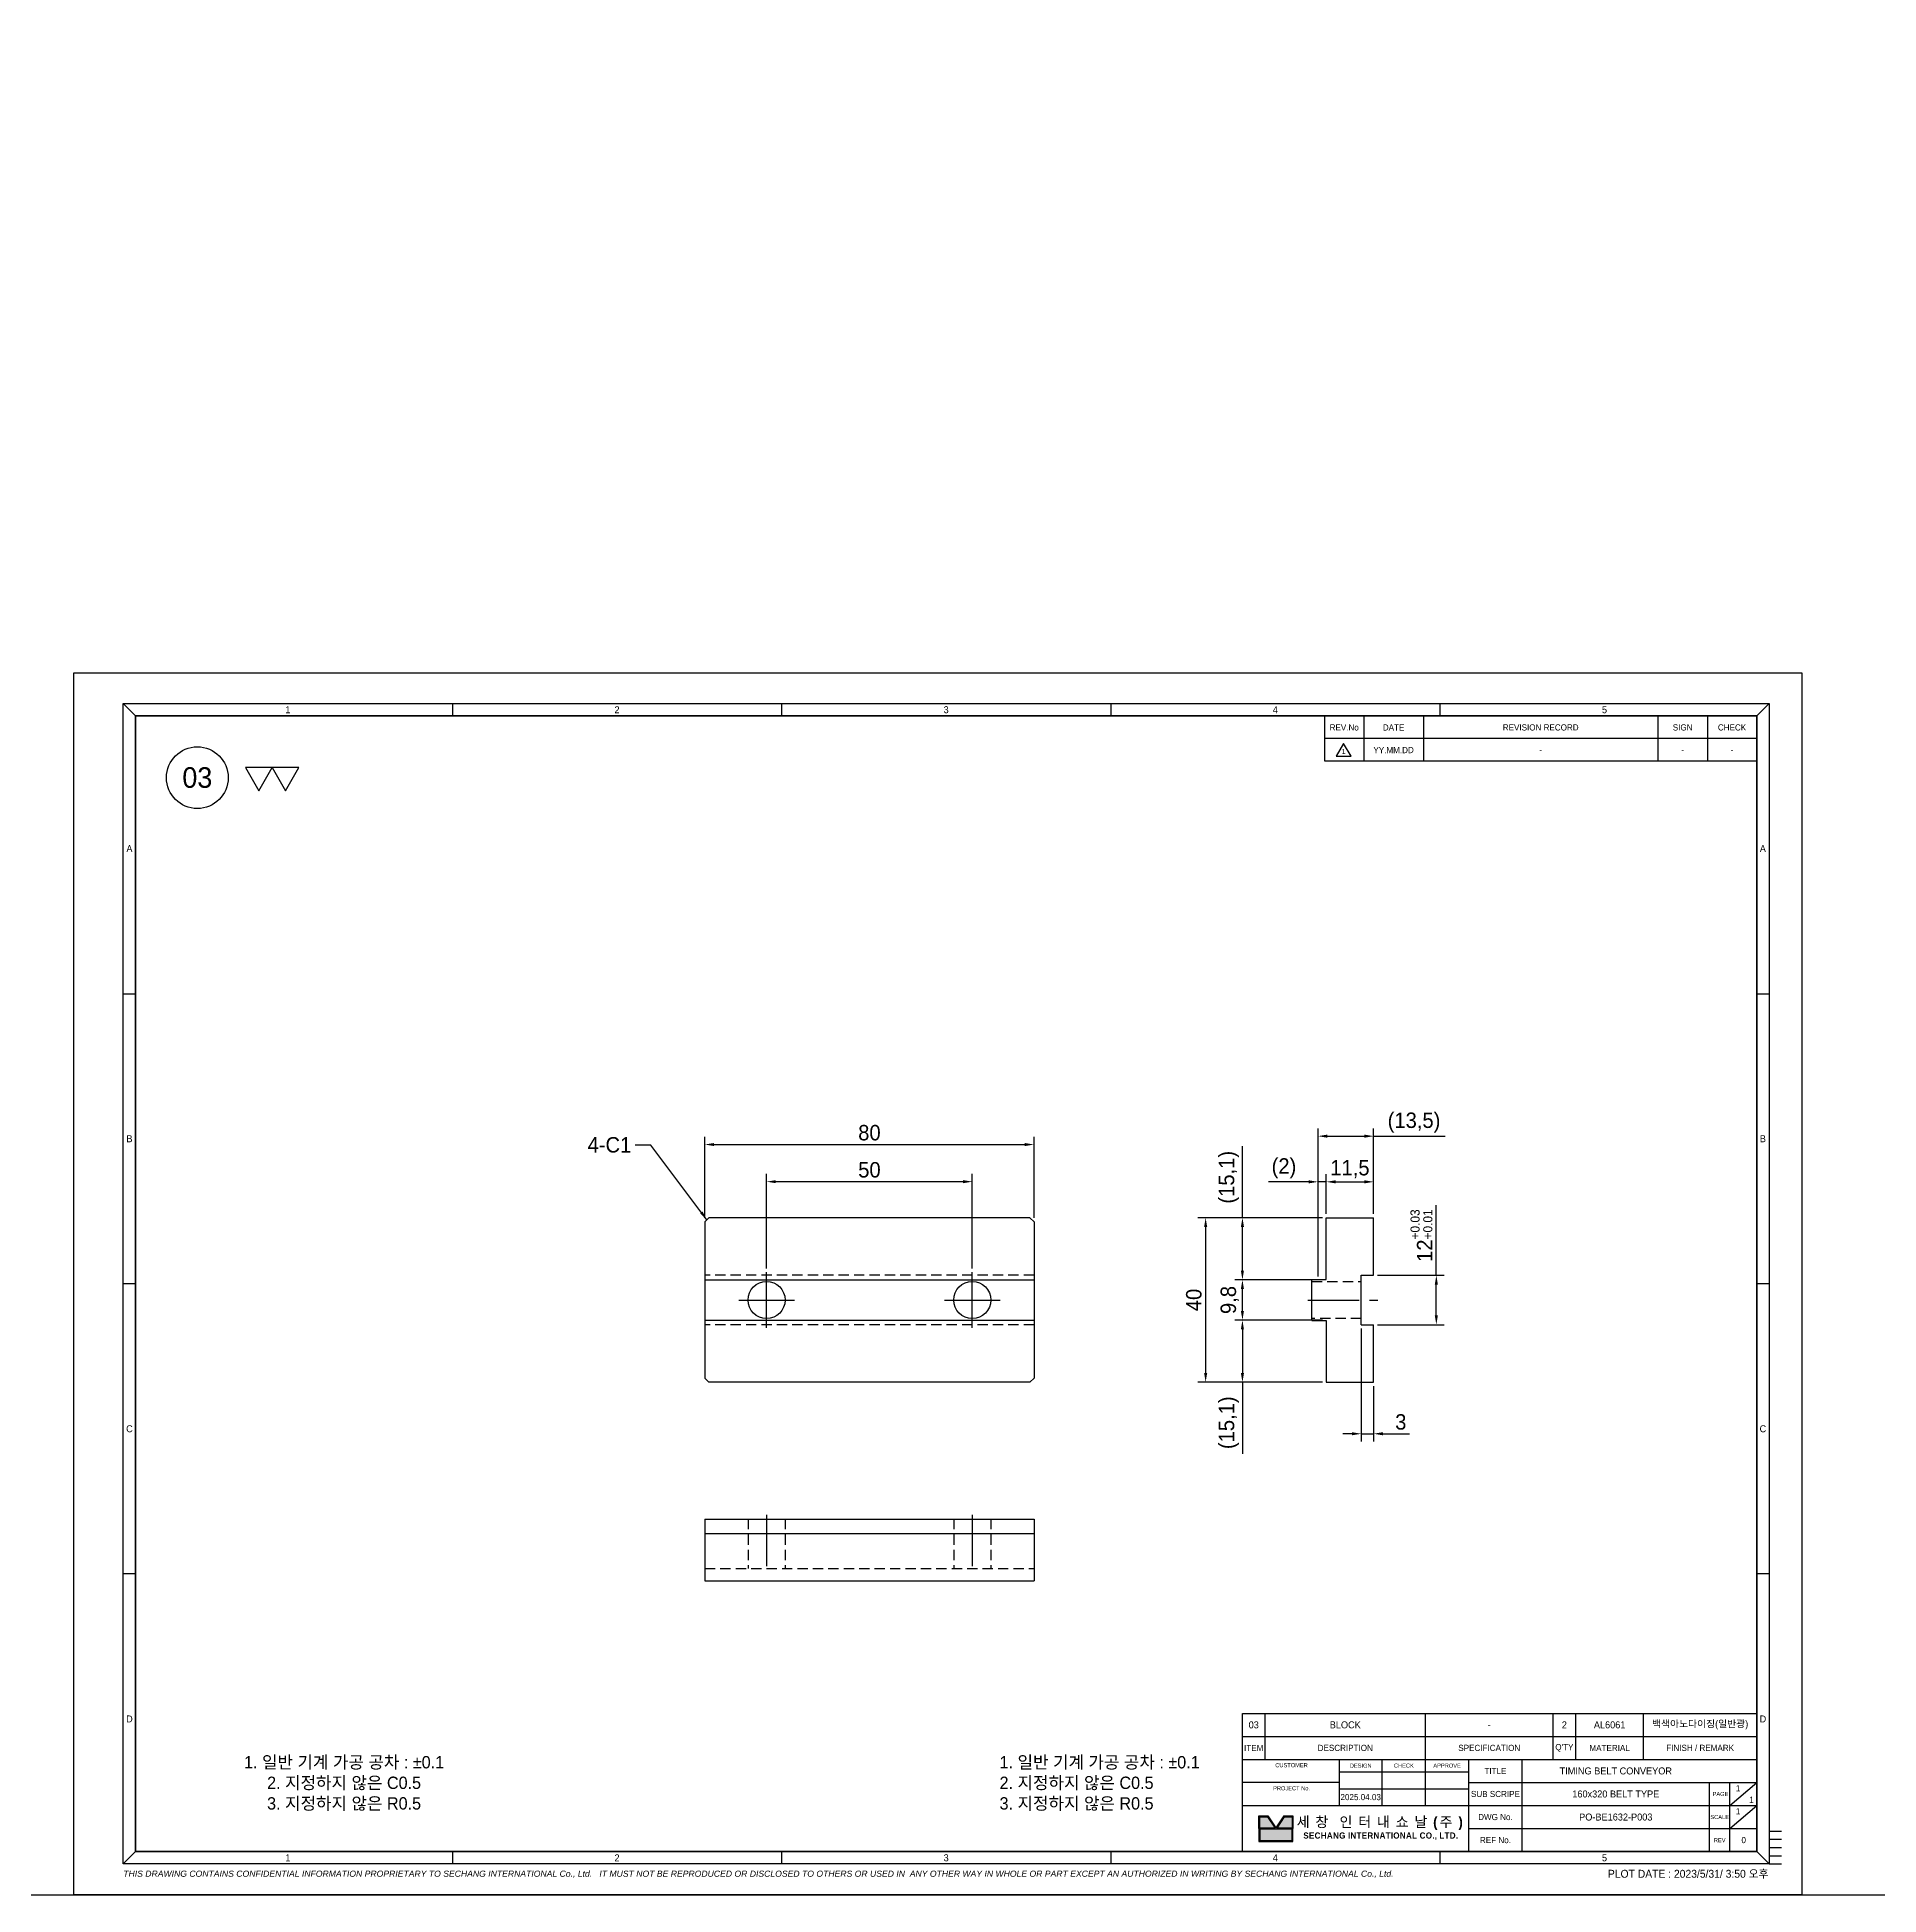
# Model space of a CAD drawing. Header units: inches. Extents: x 0 to 23821, y 0 to 11279.
# Drawn here: x 17908.7 to 18356.3, y 7287.6 to 7739.1 of the extents above; entities that cross this region are included whole.
import ezdxf
from ezdxf.enums import TextEntityAlignment as Align

# ---------------------------------------------------------------- set-up
doc = ezdxf.new("R2010")
doc.units = ezdxf.units.IN
doc.header["$LTSCALE"] = 10
doc.header["$MEASUREMENT"] = 0
for name, pattern in [('CENTER', [2, 1.25, -0.25, 0.25, -0.25]), ('HIDDEN', [0.375, 0.25, -0.125]), ('PHANTOM', [2.5, 1.25, -0.25, 0.25, -0.25, 0.25, -0.25])]:
    doc.linetypes.add(name, pattern=pattern)
doc.layers.get('Defpoints').update_dxf_attribs({"color": 8})
for name, color, linetype in [('11', 1, 'CENTER'), ('22', 2, 'HIDDEN'), ('66', 6, 'PHANTOM'), ('T', 3, 'Continuous')]:
    doc.layers.add(name, color=color, linetype=linetype)
doc.styles.add('SCI', font='')
doc.styles.get('SCI').set_extended_font_data('Gulim')
doc.dimstyles.new('SCH', dxfattribs={"dimtxt": 2.5, "dimasz": 2, "dimexe": 1.25, "dimexo": 0.625, "dimtad": 1, "dimdec": 8, "dimtxsty": 'SCI', "dimcen": 2.5, "dimclrd": 4, "dimclre": 4, "dimclrt": 7, "dimadec": 8, "dimazin": 2, "dimtfac": 1, "dimtdec": 8, "dimtmove": 0, "dimatfit": 3, "dimfxl": 1, "dimarcsym": 0})

# ---------------------------------------------------------------- blocks, each defined once
blk = doc.blocks.new('A$C5b8731fd')
for p, q in [((0, 0), (-2.25, -3.9)), ((2.25, -3.9), (0, 0)), ((-2.25, -3.9), (2.25, -3.9))]:
    blk.add_line(p, q)
blk = doc.blocks.new('*U546')
at = {"color": 2}
for points in [[(0, 0), (1.5, 2.6), (-1.5, 2.6)], [(3, 0), (4.5, 2.6), (1.5, 2.6)]]:
    blk.add_lwpolyline(points, close=True, dxfattribs=at)
blk = doc.blocks.new('SECHANG TITLE')
h = blk.add_hatch(color=162)
h.dxf.hatch_style = 1
h.paths.add_polyline_path([(6.08, -25.11), (4.21, -25.11), (4.21, -27.9), (7.94, -27.9)])
h.paths.add_polyline_path([(12.06, -25.11), (10.19, -25.11), (8.33, -27.9), (12.06, -27.9)])
h.paths.add_polyline_path([(12.06, -28.1), (4.21, -28.1), (4.21, -30.89), (12.06, -30.89)])
at = {"color": 3}
for p, q in [((125, 0), (125, -33.6)), ((0, -5.6), (125, -5.6)), ((0, -33.6), (0, -5.6)), ((5.5, -11.2), (5.5, -5.6)), ((44.5, -22.4), (44.5, -5.6)), ((75.5, -11.2), (75.5, -5.6)), ((81, -11.2), (81, -5.6)), ((97.5, -11.2), (97.5, -5.6)), ((0, -11.2), (125, -11.2)), ((23.5, -11.2), (23.5, -22.4)), ((34, -22.4), (34, -11.2)), ((55, -33.6), (55, -11.2)), ((68, -33.6), (68, -11.2)), ((23.5, -16.8), (0, -16.8)), ((23.5, -14.2), (55, -14.2)), ((55, -16.8), (125, -16.8)), ((113.5, -33.6), (113.5, -16.8)), ((118.5, -22.4), (125, -16.8)), ((118.5, -33.6), (118.5, -16.8)), ((0, -22.4), (125, -22.4)), ((23.5, -18.3), (55, -18.3)), ((118.5, -28), (125, -22.4)), ((55, -28), (125, -28)), ((0, -33.6), (125, -33.6))]:
    blk.add_line(p, q, dxfattribs=at)
for p, q in [((4, -28), (4, -24.9)), ((4, -24.9), (6.19, -24.9)), ((4.21, -27.9), (4.21, -25.11)), ((4.21, -25.11), (6.08, -25.11)), ((6.08, -25.11), (7.94, -27.9)), ((6.19, -24.9), (8.13, -27.81)), ((10.08, -24.9), (8.13, -27.81)), ((10.19, -25.11), (8.33, -27.9)), ((10.08, -24.9), (12.27, -24.9)), ((10.19, -25.11), (12.06, -25.11)), ((12.06, -25.11), (12.06, -27.9)), ((12.27, -24.9), (12.27, -28)), ((4, -28), (4, -31.1)), ((4, -31.1), (12.27, -31.1)), ((7.94, -27.9), (4.21, -27.9)), ((12.06, -28.1), (4.21, -28.1)), ((4.21, -28.1), (4.21, -30.89)), ((4.21, -30.89), (12.06, -30.89)), ((12.06, -27.9), (8.33, -27.9)), ((12.06, -30.89), (12.06, -28.1)), ((12.27, -31.1), (12.27, -28))]:
    blk.add_line(p, q)
at = {"attachment_point": 5, "style": 'SCI'}
for s, insert, char_height, width in [('ITEM', (2.75, -8.4), 1.5, 5.5), ('DESCRIPTION', (25, -8.4), 1.5, 39), ('SPECIFICATION', (60, -8.4), 1.5, 31), ("Q'TY", (78.25, -8.4), 1.5, 5.5), ('MATERIAL', (89.25, -8.4), 1.5, 16.5), ('FINISH / REMARK', (111.25, -8.4), 1.5, 27.5), (' CUSTOMER', (11.75, -12.6), 1, 23.5), ('DESIGN', (28.75, -12.7), 1, 10.5), ('CHECK', (39.25, -12.7), 1, 10.5), ('APPROVE', (49.75, -12.7), 1, 10.5), ('TITLE', (61.5, -14), 1.5, 13), (' PROJECT No.', (11.75, -18.2), 1, 23.5), ('SUB SCRIPE', (61.5, -19.6), 1.5, 13), (' PAGE', (116, -19.6), 1, 5), ('{\\fGulim|b1|i0|c129|p50;\\T1.45;세창 인터내쇼날(주)}', (33.63, -26.75), 2.5, 38.7333), ('DWG No.', (61.5, -25.2), 1.5, 13), ('SCALE', (116, -25.2), 1, 5), ('{\\fGulim|b1|i0|c129|p50;\\T1.05;SECHANG INTERNATIONAL CO., LTD.}', (33.63, -29.85), 1.5, 38.7333), ('REF No.', (61.5, -30.8), 1.5, 13), ('REV', (116, -30.8), 1, 5)]:
    blk.add_mtext(s, dxfattribs=dict(at, insert=insert, char_height=char_height, width=width))
blk = doc.blocks.new('SECHANG REV')
at = {"color": 7}
blk.add_line((-52.5, 0), (-52.5, 5.5), dxfattribs=at)
at = {"color": 3}
for p, q in [((-43, 5.5), (-43, 0)), ((-28.5, 5.5), (-28.5, 0)), ((28.5, 5.5), (28.5, 0)), ((40.5, 5.5), (40.5, 0)), ((52.5, 5.5), (52.5, 0))]:
    blk.add_line(p, q, dxfattribs=at)
blk.add_line((52.5, 0), (-52.5, 0))
blk = doc.blocks.new('SECHANG A3')
at = {"color": 2}
for p, q in [((-198, 289.5), (-195, 286.5)), ((-118, 289.5), (-118, 286.5)), ((-38, 289.5), (-38, 286.5)), ((42, 289.5), (42, 286.5)), ((122, 289.5), (122, 286.5)), ((202, 289.5), (199, 286.5)), ((-195, 10.5), (-198, 7.5)), ((-118, 10.5), (-118, 7.5)), ((-38, 10.5), (-38, 7.5)), ((42, 10.5), (42, 7.5)), ((122, 10.5), (122, 7.5)), ((199, 10.5), (202, 7.5))]:
    blk.add_line(p, q, dxfattribs=at)
at = {"color": 3}
blk.add_line((94, 286.5), (199, 286.5), dxfattribs=at)
for p, q in [((-198, 219), (-195, 219)), ((199, 219), (202, 219)), ((-195, 148.5), (-198, 148.5)), ((202, 148.5), (199, 148.5)), ((-195, 78), (-198, 78)), ((202, 78), (199, 78)), ((202, 15.5), (205, 15.5))]:
    blk.add_line(p, q)
at = {"color": 1}
blk.add_lwpolyline([(-210, 297), (210, 297), (210, 0), (-210, 0)], close=True, dxfattribs=at)
at = {"color": 2}
blk.add_lwpolyline([(-198, 289.5), (202, 289.5), (202, 7.5), (-198, 7.5)], close=True, dxfattribs=at)
at = {"const_width": 0.4}
blk.add_lwpolyline([(-195, 286.5), (199, 286.5), (199, 10.5), (-195, 10.5)], close=True, dxfattribs=at)
at = {"layer": '11', "ltscale": 5}
blk.add_line((202, 11.5), (205, 11.5), dxfattribs=at)
at = {"layer": '22', "ltscale": 5}
blk.add_line((202, 13.5), (205, 13.5), dxfattribs=at)
at = {"layer": '66', "ltscale": 3}
blk.add_line((202, 9.5), (205, 9.5), dxfattribs=at)
at = {"layer": 'T'}
blk.add_line((202, 7.5), (205, 7.5), dxfattribs=at)
for name, p in [('SECHANG REV', (146.5, 281)), ('SECHANG TITLE', (74, 44.1))]:
    blk.add_blockref(name, p)
at = {"linetype": 'Continuous', "style": 'SCI'}
blk.add_text('PLOT DATE : 2023/5/31/ 3:50 오후', height=1.92, dxfattribs=at).set_placement((201.86, 4.16), align=Align.RIGHT)
at = {"color": 2, "style": 'SCI'}
for s, insert, char_height, width, attachment_point in [('1', (-158, 288), 1.7, 80, 5), ('2', (-78, 288), 1.7, 80, 5), ('3', (2, 288), 1.7, 80, 5), ('4', (82, 288), 1.7, 80, 5), ('5', (162, 288), 1.7, 80, 5), ('A', (-196.5, 254.25), 1.7, 3, 5), ('A', (200.5, 254.25), 1.7, 3, 5), ('B', (-196.5, 183.75), 1.7, 3, 5), ('B', (200.5, 183.75), 1.7, 3, 5), ('C', (-196.5, 113.25), 1.7, 3, 5), ('C', (200.5, 113.25), 1.7, 3, 5), ('D', (-196.5, 42.75), 1.7, 3, 5), ('D', (200.5, 42.75), 1.7, 3, 5), ('1. 일반 기계 가공 공차 : ±0.1\\P2. 지정하지 않은 C0.5\\P3. 지정하지 않은 R0.5', (14.98, 27.07), 3, 83.5818, 4), ('TIMING BELT CONVEYOR', (164.75, 30.1), 1.7, 45.5, 5), ('2025.04.03', (102.75, 23.75), 1.5, 10.5, 5), ('\\pi1.42726;1', (195.75, 23.1), 1.5, 3.25, 4), ('1', (-158, 9), 1.7, 80, 5), ('2', (-78, 9), 1.7, 80, 5), ('3', (2, 9), 1.7, 80, 5), ('4', (82, 9), 1.7, 80, 5), ('5', (162, 9), 1.7, 80, 5)]:
    blk.add_mtext(s, dxfattribs=dict(at, insert=insert, char_height=char_height, width=width, attachment_point=attachment_point))
at = {"char_height": 1.5, "attachment_point": 5, "style": 'SCI'}
for s, insert, width in [('REV.No', (98.75, 283.7), 9.5), ('DATE', (110.75, 283.7), 14.5), ('REVISION RECORD', (146.5, 283.7), 57), ('SIGN', (181, 283.7), 12), ('CHECK', (193, 283.7), 12)]:
    blk.add_mtext(s, dxfattribs=dict(at, insert=insert, width=width))
at = {"color": 3, "insert": (-198, 5), "char_height": 1.5, "width": 400.0238, "attachment_point": 4, "style": 'SCI'}
blk.add_mtext('{\\fArial|b0|i1|c0|p34;THIS DRAWING CONTAINS CONFIDENTIAL INFORMATION PROPRIETARY TO SECHANG INTERNATIONAL Co., Ltd.   IT MUST NOT BE REPRODUCED OR DISCLOSED TO OTHERS OR USED IN  ANY OTHER WAY IN WHOLE OR PART EXCEPT AN AUTHORIZED IN WRITING BY SECHANG INTERNATIONAL Co., Ltd.  }', dxfattribs=at)
blk = doc.blocks.new('A$C22515e4a')
at = {"color": 3}
for p, q in [((0, 0), (125, 0)), ((0, -5.6), (0, 0)), ((5.5, -5.6), (5.5, 0)), ((44.5, -5.6), (44.5, 0)), ((75.5, -5.6), (75.5, 0)), ((81, -5.6), (81, 0)), ((97.5, -5.6), (97.5, 0)), ((125, 0), (125, -5.6))]:
    blk.add_line(p, q, dxfattribs=at)
blk = doc.blocks.new('A$C5A220EFD')
for p, q in [((0, 19), (1, 20)), ((0, 19), (0, -19)), ((79, 20), (1, 20)), ((79, 20), (80, 19)), ((80, 19), (80, -19)), ((0, 4.9), (80, 4.9)), ((0, -4.9), (80, -4.9)), ((1, -20), (0, -19)), ((79, -20), (1, -20)), ((80, -19), (79, -20))]:
    blk.add_line(p, q)
for centre in [(15, 0), (65, 0)]:
    blk.add_circle(centre, 4.5)
at = {"layer": '11', "ltscale": 2.025}
for p, q in [((15, -6.75), (15, 6.75)), ((65, -6.75), (65, 6.75)), ((8.25, 0), (21.75, 0)), ((58.25, 0), (71.75, 0))]:
    blk.add_line(p, q, dxfattribs=at)
at = {"layer": '22'}
for p, q in [((80, 6), (0, 6)), ((80, -6), (0, -6))]:
    blk.add_line(p, q, dxfattribs=at)
blk = doc.blocks.new('A$C539E3CE3')
for p, q in [((2, 5), (2, 20)), ((2, 20), (13.5, 20)), ((13.5, 6), (13.5, 20)), ((-1.5, 5), (2, 5)), ((-1.5, -5), (-1.5, 5)), ((10.5, -6), (10.5, 6)), ((10.5, 6), (13.5, 6)), ((-1.5, -5), (2, -5)), ((2, -5), (2, -20)), ((10.5, -6), (13.5, -6)), ((13.5, -20), (13.5, -6)), ((2, -20), (13.5, -20))]:
    blk.add_line(p, q)
at = {"layer": '11'}
blk.add_line((-2.5, 0), (14.5, 0), dxfattribs=at)
at = {"layer": '22'}
for p, q in [((-1.5, 4.5), (10.5, 4.5)), ((10.5, -4.5), (-1.5, -4.5))]:
    blk.add_line(p, q, dxfattribs=at)
blk = doc.blocks.new('*D1809')
at = {"color": 4, "lineweight": -2, "transparency": 16777216}
for p, q in [((18085.95, 7439.88), (18085.95, 7462.82)), ((18135.95, 7439.88), (18135.95, 7462.82)), ((18088.2, 7460.95), (18133.7, 7460.95))]:
    blk.add_line(p, q, dxfattribs=at)
at = {"color": 4, "transparency": 16777216}
for points in [[(18088.2, 7461.32), (18088.2, 7460.57), (18085.95, 7460.95)], [(18133.7, 7461.32), (18133.7, 7460.57), (18135.95, 7460.95)]]:
    blk.add_solid(points, dxfattribs=at)
at = {"layer": 'Defpoints', "color": 0, "transparency": 16777216}
for p in [(18135.95, 7460.95), (18085.95, 7438.94), (18135.95, 7438.94)]:
    blk.add_point(p, dxfattribs=at)
at = {"color": 7, "transparency": 16777216, "insert": (18110.95, 7463.81), "char_height": 3.75, "attachment_point": 5, "style": 'SCI'}
blk.add_mtext('50', dxfattribs=at)
blk = doc.blocks.new('*D1810')
at = {"color": 4, "lineweight": -2, "transparency": 16777216}
for p, q in [((18070.95, 7452.13), (18070.95, 7471.84)), ((18150.95, 7452.13), (18150.95, 7471.84)), ((18073.2, 7469.97), (18148.7, 7469.97))]:
    blk.add_line(p, q, dxfattribs=at)
at = {"color": 4, "transparency": 16777216}
for points in [[(18073.2, 7470.34), (18073.2, 7469.59), (18070.95, 7469.97)], [(18148.7, 7470.34), (18148.7, 7469.59), (18150.95, 7469.97)]]:
    blk.add_solid(points, dxfattribs=at)
at = {"layer": 'Defpoints', "color": 0, "transparency": 16777216}
for p in [(18150.95, 7469.97), (18070.95, 7451.19), (18150.95, 7451.19)]:
    blk.add_point(p, dxfattribs=at)
at = {"color": 7, "transparency": 16777216, "insert": (18110.95, 7472.83), "char_height": 3.75, "attachment_point": 5, "style": 'SCI'}
blk.add_mtext('80', dxfattribs=at)
blk = doc.blocks.new('*D1811')
at = {"color": 4, "lineweight": -2, "transparency": 16777216}
for p, q in [((18219.05, 7437.09), (18199.73, 7437.09)), ((18201.61, 7429.54), (18201.61, 7434.84)), ((18219.05, 7427.29), (18199.73, 7427.29))]:
    blk.add_line(p, q, dxfattribs=at)
at = {"color": 4, "transparency": 16777216}
for points in [[(18201.23, 7434.84), (18201.98, 7434.84), (18201.61, 7437.09)], [(18201.23, 7429.54), (18201.98, 7429.54), (18201.61, 7427.29)]]:
    blk.add_solid(points, dxfattribs=at)
at = {"layer": 'Defpoints', "color": 0, "transparency": 16777216}
for p in [(18201.61, 7437.09), (18219.98, 7437.09), (18219.98, 7427.29)]:
    blk.add_point(p, dxfattribs=at)
at = {"color": 7, "transparency": 16777216, "insert": (18198.52, 7432.19), "char_height": 3.75, "attachment_point": 5, "rotation": 90, "style": 'SCI'}
blk.add_mtext('9,8', dxfattribs=at)
blk = doc.blocks.new('*D1812')
at = {"color": 4, "lineweight": -2, "transparency": 16777216}
for p, q in [((18248.73, 7438.19), (18248.73, 7455.21)), ((18234.42, 7438.19), (18250.61, 7438.19)), ((18248.73, 7428.44), (18248.73, 7435.94)), ((18234.42, 7426.19), (18250.61, 7426.19))]:
    blk.add_line(p, q, dxfattribs=at)
at = {"color": 4, "transparency": 16777216}
for points in [[(18248.36, 7435.94), (18249.11, 7435.94), (18248.73, 7438.19)], [(18248.36, 7428.44), (18249.11, 7428.44), (18248.73, 7426.19)]]:
    blk.add_solid(points, dxfattribs=at)
at = {"layer": 'Defpoints', "color": 0, "transparency": 16777216}
for p in [(18233.48, 7438.19), (18248.73, 7438.19), (18233.48, 7426.19)]:
    blk.add_point(p, dxfattribs=at)
at = {"color": 7, "transparency": 16777216, "insert": (18245.11, 7447.83), "char_height": 3.75, "attachment_point": 5, "rotation": 90, "style": 'SCI'}
blk.add_mtext('12{\\H0.59x;\\S+0.03^ +0.01;}', dxfattribs=at)
blk = doc.blocks.new('*D1813')
at = {"color": 4, "lineweight": -2, "transparency": 16777216}
for p, q in [((18221.98, 7453.13), (18221.98, 7462.78)), ((18233.48, 7453.13), (18233.48, 7462.78)), ((18224.23, 7460.91), (18231.23, 7460.91))]:
    blk.add_line(p, q, dxfattribs=at)
at = {"color": 4, "transparency": 16777216}
for points in [[(18224.23, 7461.28), (18224.23, 7460.53), (18221.98, 7460.91)], [(18231.23, 7461.28), (18231.23, 7460.53), (18233.48, 7460.91)]]:
    blk.add_solid(points, dxfattribs=at)
at = {"layer": 'Defpoints', "color": 0, "transparency": 16777216}
for p in [(18233.48, 7460.91), (18221.98, 7452.19), (18233.48, 7452.19)]:
    blk.add_point(p, dxfattribs=at)
at = {"color": 7, "transparency": 16777216, "insert": (18227.73, 7464), "char_height": 3.75, "attachment_point": 5, "style": 'SCI'}
blk.add_mtext('11,5', dxfattribs=at)
blk = doc.blocks.new('*D1721')
at = {"color": 4, "lineweight": -2, "transparency": 16777216}
for p, q in [((18219.98, 7437.88), (18219.98, 7473.88)), ((18222.23, 7472), (18231.23, 7472)), ((18233.48, 7453.13), (18233.48, 7473.88)), ((18233.48, 7472), (18250.89, 7472))]:
    blk.add_line(p, q, dxfattribs=at)
at = {"color": 4, "transparency": 16777216}
for points in [[(18222.23, 7472.38), (18222.23, 7471.63), (18219.98, 7472)], [(18231.23, 7472.38), (18231.23, 7471.63), (18233.48, 7472)]]:
    blk.add_solid(points, dxfattribs=at)
at = {"layer": 'Defpoints', "color": 0, "transparency": 16777216}
for p in [(18233.48, 7472), (18233.48, 7452.19), (18219.98, 7436.94)]:
    blk.add_point(p, dxfattribs=at)
at = {"color": 7, "transparency": 16777216, "insert": (18243.31, 7475.31), "char_height": 3.75, "attachment_point": 5, "style": 'SCI'}
blk.add_mtext('(13,5)', dxfattribs=at)
blk = doc.blocks.new('*D1814')
at = {"color": 4, "lineweight": -2, "transparency": 16777216}
for p, q in [((18219.98, 7437.88), (18219.98, 7462.78)), ((18221.98, 7453.13), (18221.98, 7462.78)), ((18217.73, 7460.91), (18207.91, 7460.91)), ((18221.98, 7460.91), (18219.98, 7460.91)), ((18224.23, 7460.91), (18226.48, 7460.91))]:
    blk.add_line(p, q, dxfattribs=at)
at = {"color": 4, "transparency": 16777216}
for points in [[(18217.73, 7461.28), (18217.73, 7460.53), (18219.98, 7460.91)], [(18224.23, 7461.28), (18224.23, 7460.53), (18221.98, 7460.91)]]:
    blk.add_solid(points, dxfattribs=at)
at = {"layer": 'Defpoints', "color": 0, "transparency": 16777216}
for p in [(18219.98, 7460.91), (18221.98, 7452.19), (18219.98, 7436.94)]:
    blk.add_point(p, dxfattribs=at)
at = {"color": 7, "transparency": 16777216, "insert": (18211.7, 7464.2), "char_height": 3.75, "attachment_point": 5, "style": 'SCI'}
blk.add_mtext('(2)', dxfattribs=at)
blk = doc.blocks.new('*D1815')
at = {"color": 4, "lineweight": -2, "transparency": 16777216}
for p, q in [((18230.48, 7425.25), (18230.48, 7397.81)), ((18233.48, 7411.25), (18233.48, 7397.81)), ((18228.23, 7399.68), (18225.98, 7399.68)), ((18230.48, 7399.68), (18233.48, 7399.68)), ((18235.73, 7399.68), (18242.19, 7399.68))]:
    blk.add_line(p, q, dxfattribs=at)
at = {"color": 4, "transparency": 16777216}
for points in [[(18228.23, 7400.06), (18228.23, 7399.31), (18230.48, 7399.68)], [(18235.73, 7400.06), (18235.73, 7399.31), (18233.48, 7399.68)]]:
    blk.add_solid(points, dxfattribs=at)
at = {"layer": 'Defpoints', "color": 0, "transparency": 16777216}
for p in [(18230.48, 7426.19), (18233.48, 7412.19), (18233.48, 7399.68)]:
    blk.add_point(p, dxfattribs=at)
at = {"color": 7, "transparency": 16777216, "insert": (18240.09, 7402.54), "char_height": 3.75, "attachment_point": 5, "style": 'SCI'}
blk.add_mtext('3', dxfattribs=at)
blk = doc.blocks.new('*D1816')
at = {"color": 4, "lineweight": -2, "transparency": 16777216}
for p, q in [((18221.05, 7452.19), (18190.79, 7452.19)), ((18192.66, 7449.94), (18192.66, 7414.44)), ((18221.05, 7412.19), (18190.79, 7412.19))]:
    blk.add_line(p, q, dxfattribs=at)
at = {"color": 4, "transparency": 16777216}
for points in [[(18192.29, 7449.94), (18193.04, 7449.94), (18192.66, 7452.19)], [(18192.29, 7414.44), (18193.04, 7414.44), (18192.66, 7412.19)]]:
    blk.add_solid(points, dxfattribs=at)
at = {"layer": 'Defpoints', "color": 0, "transparency": 16777216}
for p in [(18221.98, 7452.19), (18192.66, 7412.19), (18221.98, 7412.19)]:
    blk.add_point(p, dxfattribs=at)
at = {"color": 7, "transparency": 16777216, "insert": (18189.8, 7432.19), "char_height": 3.75, "attachment_point": 5, "rotation": 90, "style": 'SCI'}
blk.add_mtext('40', dxfattribs=at)
blk = doc.blocks.new('*D1817')
at = {"color": 4, "lineweight": -2, "transparency": 16777216}
for p, q in [((18221.05, 7427.29), (18199.73, 7427.29)), ((18201.61, 7425.04), (18201.61, 7414.44)), ((18221.05, 7412.19), (18199.73, 7412.19)), ((18201.61, 7412.19), (18201.61, 7394.78))]:
    blk.add_line(p, q, dxfattribs=at)
at = {"color": 4, "transparency": 16777216}
for points in [[(18201.23, 7425.04), (18201.98, 7425.04), (18201.61, 7427.29)], [(18201.23, 7414.44), (18201.98, 7414.44), (18201.61, 7412.19)]]:
    blk.add_solid(points, dxfattribs=at)
at = {"layer": 'Defpoints', "color": 0, "transparency": 16777216}
for p in [(18221.98, 7427.29), (18201.61, 7412.19), (18221.98, 7412.19)]:
    blk.add_point(p, dxfattribs=at)
at = {"color": 7, "transparency": 16777216, "insert": (18198.3, 7402.36), "char_height": 3.75, "attachment_point": 5, "rotation": 90, "style": 'SCI'}
blk.add_mtext('(15,1)', dxfattribs=at)
blk = doc.blocks.new('*D1818')
at = {"color": 4, "lineweight": -2, "transparency": 16777216}
for p, q in [((18201.61, 7452.19), (18201.61, 7469.6)), ((18221.05, 7452.19), (18199.73, 7452.19)), ((18201.61, 7439.34), (18201.61, 7449.94)), ((18221.05, 7437.09), (18199.73, 7437.09))]:
    blk.add_line(p, q, dxfattribs=at)
at = {"color": 4, "transparency": 16777216}
for points in [[(18201.23, 7449.94), (18201.98, 7449.94), (18201.61, 7452.19)], [(18201.23, 7439.34), (18201.98, 7439.34), (18201.61, 7437.09)]]:
    blk.add_solid(points, dxfattribs=at)
at = {"layer": 'Defpoints', "color": 0, "transparency": 16777216}
for p in [(18201.61, 7452.19), (18221.98, 7452.19), (18221.98, 7437.09)]:
    blk.add_point(p, dxfattribs=at)
at = {"color": 7, "transparency": 16777216, "insert": (18198.3, 7462.02), "char_height": 3.75, "attachment_point": 5, "rotation": 90, "style": 'SCI'}
blk.add_mtext('(15,1)', dxfattribs=at)
blk = doc.blocks.new('A$C3F3C7DC9')
for p, q in [((-80, 0.5), (-80, 15.5)), ((-80, 15.5), (0, 15.5)), ((0, 0.5), (0, 15.5)), ((-80, 4), (0, 4)), ((-80, 0.5), (0, 0.5))]:
    blk.add_line(p, q)
at = {"layer": '11'}
for p, q in [((-65, -0.5), (-65, 13.5)), ((-15, -0.5), (-15, 13.5))]:
    blk.add_line(p, q, dxfattribs=at)
at = {"layer": '22'}
for p, q in [((-80, 12.5), (0, 12.5)), ((-69.5, 0.5), (-69.5, 12.5)), ((-60.5, 0.5), (-60.5, 12.5)), ((-19.5, 0.5), (-19.5, 12.5)), ((-10.5, 0.5), (-10.5, 12.5))]:
    blk.add_line(p, q, dxfattribs=at)

msp = doc.modelspace()

# ---------------------------------------------------------------- linework, layer by layer
msp.add_lwpolyline([(16750, 7287.62955634), (20882.55034355, 7287.62955634), (20882.55034355, 8190.5429366), (16750, 8190.5429366)], close=True)
msp.add_circle((17947.59886774, 7559.12955634), 7.5)

# ---------------------------------------------------------------- block references
for name, p in [('SECHANG A3', (18127.59886774, 7287.62955634)), ('SECHANG REV', (18274.09886774, 7563.12955634)), ('A$C22515e4a', (18201.59886774, 7331.72955634))]:
    msp.add_blockref(name, p)
for name, p, xscale, yscale, zscale in [('A$C5b8731fd', (18226.20790604, 7567.46235646), 0.7999999999999998, 0.7999999999999998, 0.7999999999999998), ('*U546', (17962.54106523, 7555.95161433), 2.16666666666689, 2.16666666666689, 2.16666666666689)]:
    msp.add_blockref(name, p, dxfattribs=dict(xscale=xscale, yscale=yscale, zscale=zscale))
at = {"ltscale": 0.5}
for name, p in [('A$C5A220EFD', (18070.95166516, 7432.18800453)), ('A$C539E3CE3', (18219.98468596, 7432.18800453))]:
    msp.add_blockref(name, p, dxfattribs=at)
at = {"ltscale": 0.5, "xscale": -1, "rotation": 180}
msp.add_blockref('A$C3F3C7DC9', (18150.95166516, 7379.46766967), dxfattribs=at)

# ---------------------------------------------------------------- texts
at = {"attachment_point": 5, "style": 'SCI'}
for s, insert, char_height, width in [('YY.MM.DD', (18238.34886774, 7565.82955634), 1.5, 14.5), ('{\\fGulim|b0|i0|c129|p50;1}', (18226.20790604, 7565.51212706), 1.2, 3.6030894832), ('-', (18274.09886774, 7565.82955634), 1.5, 57), ('-', (18308.59886774, 7565.82955634), 1.5, 12), ('-', (18320.59886774, 7565.82955634), 1.5, 12)]:
    msp.add_mtext(s, dxfattribs=dict(at, insert=insert, char_height=char_height, width=width))
at = {"color": 2, "style": 'SCI'}
for s, insert, char_height, width, attachment_point in [('03', (17947.59886774, 7559.12955634), 5, 15, 5), ('03', (18204.34886774, 7328.92955634), 1.7, 5.5, 5), ('BLOCK', (18226.59886774, 7328.92955634), 1.7, 39, 5), ('-', (18261.59886774, 7328.92955634), 1.7, 31, 5), ('2', (18279.84886774, 7328.92955634), 1.7, 5.5, 5), ('AL6061', (18290.84886774, 7328.92955634), 1.7, 16.5, 5), ('백색아노다이징(일반광)', (18312.84886774, 7328.92955634), 1.7, 27.5, 5), ('1. 일반 기계 가공 공차 : ±0.1\\P2. 지정하지 않은 C0.5\\P3. 지정하지 않은 R0.5', (17983.26493492, 7314.70075947), 3, 83.5818366287, 5), ('\\pi1.42726;1', (18320.09886774, 7313.52955634), 1.5, 3.25, 4), ('160x320 BELT TYPE', (18292.34886774, 7312.12955634), 1.7, 45.5, 5), ('PO-BE1632-P003', (18292.34886774, 7306.52955634), 1.7, 45.5, 5), ('\\pi1.42726;1', (18320.09886774, 7307.92955634), 1.5, 3.25, 4), ('\\pi2.78862;0', (18320.09886774, 7300.92955634), 1.5, 6.5, 4)]:
    msp.add_mtext(s, dxfattribs=dict(at, insert=insert, char_height=char_height, width=width, attachment_point=attachment_point))
at = {"color": 7, "insert": (18053.0729255, 7467.97752987), "char_height": 3.75, "attachment_point": 9, "style": 'SCI'}
msp.add_mtext('4-C1', dxfattribs=at)

# ---------------------------------------------------------------- dimensions: what is measured, and where the dimension line sits
for base, p1, p2, picture, middle in [((18233.4846859599, 7472.0008015026), (18219.9846859599, 7436.938004532), (18233.4846859599, 7452.188004532), '*D1721', (18243.3133310997, 7475.3076423814)), ((18219.98468596, 7460.90775092), (18221.98468596, 7452.18800453), (18219.98468596, 7436.93800453), '*D1814', (18211.69598756, 7464.20460511))]:
    dim = msp.add_linear_dim(base=base, p1=p1, p2=p2, text='(<>)', dimstyle='SCH', override={"dimscale": 1.5, "dimasz": 1.5})
    dim.commit()
    dim.dimension.update_dxf_attribs({"geometry": picture, "text_midpoint": middle})
for base, p1, p2, picture, middle in [((18150.9516651624, 7469.9657021566), (18070.9516651624, 7451.188004532), (18150.9516651624, 7451.188004532), '*D1810', (18110.9516651624, 7472.8256389076)), ((18135.9516651624, 7460.9482812419), (18085.9516651624, 7438.938004532), (18135.9516651624, 7438.938004532), '*D1809', (18110.9516651624, 7463.8082179929)), ((18233.4846859599, 7460.9077509193), (18221.9846859599, 7452.188004532), (18233.4846859599, 7452.188004532), '*D1813', (18227.7346859599, 7464.0023747542)), ((18233.48468596, 7399.6828046), (18230.48468596, 7426.18800453), (18233.48468596, 7412.18800453), '*D1815', (18240.08563469, 7402.54274135))]:
    dim = msp.add_linear_dim(base=base, p1=p1, p2=p2, dimstyle='SCH', override={"dimscale": 1.5, "dimasz": 1.5})
    dim.commit()
    dim.dimension.update_dxf_attribs({"geometry": picture, "text_midpoint": middle})
for base, p1, p2, text, picture, middle in [((18201.6092401409, 7452.188004532), (18221.9846859599, 7437.088004532), (18221.9846859599, 7452.188004532), '(<>)', '*D1818', (18198.302399262, 7462.0166496718)), ((18248.732652893, 7438.188004532), (18233.4846859599, 7426.188004532), (18233.4846859599, 7438.188004532), '<>{\\H0.59x;\\S+0.03^ +0.01;}', '*D1812', (18245.1075447039, 7447.8257042657)), ((18201.6092401409, 7412.188004532), (18221.9846859599, 7427.288004532), (18221.9846859599, 7412.188004532), '(<>)', '*D1817', (18198.302399262, 7402.3593593922))]:
    dim = msp.add_linear_dim(base=base, p1=p1, p2=p2, angle=90, text=text, dimstyle='SCH', override={"dimscale": 1.5, "dimasz": 1.5})
    dim.commit()
    dim.dimension.update_dxf_attribs({"geometry": picture, "text_midpoint": middle})
for base, p1, p2, picture, middle in [((18192.6625495578, 7412.188004532), (18221.9846859599, 7452.188004532), (18221.9846859599, 7412.188004532), '*D1816', (18189.8001161357, 7432.188004532)), ((18201.6092401408, 7437.088004532), (18219.9846859599, 7427.288004532), (18219.9846859599, 7437.088004532), '*D1811', (18198.517112977, 7432.188004532))]:
    dim = msp.add_linear_dim(base=base, p1=p1, p2=p2, angle=90, dimstyle='SCH', override={"dimscale": 1.5, "dimasz": 1.5})
    dim.commit()
    dim.dimension.update_dxf_attribs({"geometry": picture, "text_midpoint": middle})

# ---------------------------------------------------------------- leaders
at = {"annotation_type": 0, "has_hookline": 1, "hookline_direction": 1, "text_width": 11.30992011}
msp.add_leader([(18071.45166516, 7451.68800453), (18057.83856239, 7469.85252987), (18054.0104255, 7469.85252987)], dimstyle='SCH', override={"dimscale": 1.5, "dimasz": 1.5, "dimgap": 0.625, "dimtad": 0}, dxfattribs=at)

doc.saveas('drawing.dxf')
